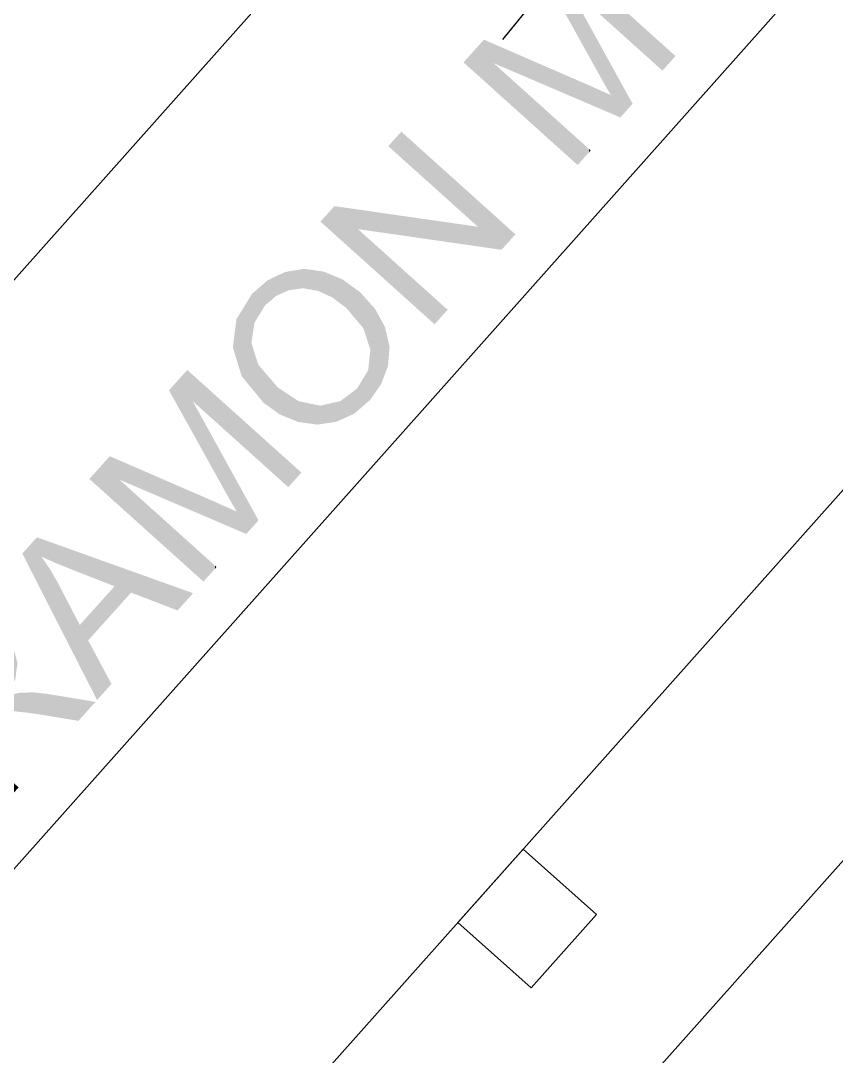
# Model space of a CAD drawing. Header units: inches. Extents: x 0.0008 to 0.0144, y 0.0003 to 0.0113.
# Drawn here: x 0.0100598 to 0.0103213, y 0.0005401 to 0.000872 of the extents above; entities that cross this region are included whole.
import ezdxf

# ---------------------------------------------------------------- set-up
doc = ezdxf.new("R2010")
doc.units = ezdxf.units.IN
doc.header["$MEASUREMENT"] = 0
doc.linetypes.add('STRICHPUNKT', pattern=[25.4, 12.7, -6.35, 0, -6.35])
doc.layers.add('Standard', color=7, linetype='Continuous')

# ---------------------------------------------------------------- blocks, each defined once
blk = doc.blocks.new('*U460')
at = {"color": 7, "linetype": 'ByBlock'}
for points in [[(0.2550268, 0.017021), (0.2549818, 0.0171666), (0.2550268, 0.0171976)], [(0.25503, 0.0170238), (0.2550268, 0.0171976), (0.25503, 0.0171986)], [(0.2550884, 0.0170461), (0.25503, 0.0171986), (0.2550884, 0.0172172)], [(0.2551134, 0.0170556), (0.2550884, 0.0172172), (0.2551134, 0.0172251)], [(0.2551169, 0.0170569), (0.2551169, 0.0172249), (0.2551975, 0.0170497)], [(0.2551975, 0.0170497), (0.2551975, 0.0172221), (0.2552078, 0.0170436)], [(0.2552078, 0.0170436), (0.2552078, 0.0172217), (0.2552167, 0.0170383)], [(0.2552167, 0.0170383), (0.2552167, 0.0172187), (0.2552196, 0.0170366)], [(0.2552196, 0.0170366), (0.2552196, 0.0172178), (0.2552544, 0.017016)], [(0.2552544, 0.017016), (0.2552544, 0.0172063), (0.2552686, 0.0170076)], [(0.2552686, 0.0170076), (0.2552686, 0.0172016), (0.2552824, 0.0169911)], [(0.2549358, 0.0169409), (0.2548314, 0.0170314), (0.2549358, 0.0171348)], [(0.2549388, 0.0169442), (0.2549358, 0.0171348), (0.2549388, 0.0171368)], [(0.2549818, 0.0169818), (0.2549388, 0.0171368), (0.2549818, 0.0171666)], [(0.2552824, 0.0169911), (0.2552824, 0.0171971), (0.2552826, 0.0169908)], [(0.2552826, 0.0169908), (0.2552826, 0.017197), (0.2553005, 0.0169692)], [(0.2553005, 0.0169692), (0.2553005, 0.0171911), (0.255306, 0.0169626)], [(0.255306, 0.0169626), (0.255306, 0.0171873), (0.2553178, 0.0169355)], [(0.2553178, 0.0169355), (0.2553178, 0.0171791), (0.2553211, 0.0169281)], [(0.2553211, 0.0169281), (0.2553211, 0.0171769), (0.25533, 0.0169076)], [(0.25533, 0.0169076), (0.25533, 0.0171707), (0.2553357, 0.0168476)], [(0.2548314, 0.0168248), (0.2546743, 0.0168566), (0.2548314, 0.0170314)], [(0.2546743, 0.0164275), (0.254461, 0.0166193), (0.2546743, 0.0168566)], [(0.2553178, 0.0165048), (0.255306, 0.0167586), (0.2553178, 0.0167795)], [(0.2553211, 0.0165059), (0.2553178, 0.0167795), (0.2553211, 0.0167851)], [(0.25533, 0.016509), (0.2553211, 0.0167851), (0.25533, 0.0168233)], [(0.2553357, 0.016511), (0.25533, 0.0168233), (0.2553357, 0.0168476)], [(0.2552686, 0.0164725), (0.2552544, 0.0166818), (0.2552686, 0.0166996)], [(0.2552824, 0.0164847), (0.2552686, 0.0166996), (0.2552824, 0.0167168)], [(0.2552826, 0.016485), (0.2552824, 0.0167168), (0.2552826, 0.0167173)], [(0.2553005, 0.016495), (0.2552826, 0.0167173), (0.2553005, 0.0167488)], [(0.255306, 0.0164982), (0.2553005, 0.0167488), (0.255306, 0.0167586)], [(0.2546743, 0.0164275), (0.2546743, 0.0166499), (0.2548314, 0.0162863)], [(0.2551975, 0.016399), (0.2551169, 0.0165237), (0.2551975, 0.0166134)], [(0.2552078, 0.0164105), (0.2551975, 0.0166134), (0.2552078, 0.0166249)], [(0.2552167, 0.0164204), (0.2552078, 0.0166249), (0.2552167, 0.0166348)], [(0.2552196, 0.0164234), (0.2552167, 0.0166348), (0.2552196, 0.016638)], [(0.2552544, 0.0164599), (0.2552196, 0.016638), (0.2552544, 0.0166818)], [(0.2554089, 0.0165261), (0.2554002, 0.0166451), (0.2554089, 0.0166482)], [(0.2554596, 0.0165255), (0.2554089, 0.0166482), (0.2554596, 0.0166661)], [(0.2554089, 0.0165261), (0.2554089, 0.0166482), (0.2554596, 0.0165255)], [(0.2554626, 0.0165255), (0.2554596, 0.0166661), (0.2554626, 0.0166671)], [(0.2554596, 0.0165255), (0.2554596, 0.0166661), (0.2554626, 0.0165255)], [(0.2554742, 0.0165254), (0.2554626, 0.0166671), (0.2554742, 0.0166695)], [(0.2554626, 0.0165255), (0.2554626, 0.0166671), (0.2554742, 0.0165254)], [(0.2554761, 0.0165254), (0.2554742, 0.0166695), (0.2554761, 0.0166699)], [(0.2554742, 0.0165254), (0.2554742, 0.0166695), (0.2554761, 0.0165254)], [(0.2554919, 0.0165237), (0.2554761, 0.0166699), (0.2554919, 0.0166732)], [(0.2554761, 0.0165254), (0.2554761, 0.0166699), (0.2554919, 0.0165237)], [(0.2555012, 0.0165227), (0.2554919, 0.0166732), (0.2555012, 0.0166752)], [(0.2554919, 0.0165237), (0.2554919, 0.0166732), (0.2555012, 0.0165227)], [(0.2555132, 0.0165214), (0.2555012, 0.0166752), (0.2555132, 0.0166777)], [(0.2555012, 0.0165227), (0.2555012, 0.0166752), (0.2555132, 0.0165214)], [(0.255566, 0.0165157), (0.2555132, 0.0166777), (0.255566, 0.016679)], [(0.2555132, 0.0165214), (0.2555132, 0.0166777), (0.255566, 0.0165157)], [(0.2556164, 0.0165085), (0.255566, 0.016679), (0.2556164, 0.0166802)], [(0.255566, 0.0165157), (0.255566, 0.016679), (0.2556164, 0.0165085)], [(0.2556164, 0.0165085), (0.2556164, 0.0166802), (0.255684, 0.016499)], [(0.255684, 0.016499), (0.255684, 0.0166732), (0.2557287, 0.0164915)], [(0.2557287, 0.0164915), (0.2557287, 0.0166686), (0.255988, 0.0164482)], [(0.255988, 0.0164482), (0.2557287, 0.0166686), (0.255988, 0.0166259)], [(0.2551169, 0.0163093), (0.2551134, 0.0165198), (0.2551169, 0.0165237)], [(0.2548314, 0.0162863), (0.2548314, 0.0165087), (0.2549358, 0.0161924)], [(0.2550884, 0.0160553), (0.25503, 0.016427), (0.2550884, 0.0164921)], [(0.2551134, 0.0163054), (0.2550884, 0.0164921), (0.2551134, 0.0165198)], [(0.2549358, 0.0161924), (0.2549358, 0.0164148), (0.2549388, 0.0161898)], [(0.2549388, 0.0161898), (0.2549388, 0.0164122), (0.2549818, 0.0161511)], [(0.2550268, 0.0161107), (0.2549818, 0.0163735), (0.2550268, 0.0164235)], [(0.2549818, 0.0161511), (0.2549818, 0.0163735), (0.2550268, 0.0161107)], [(0.25503, 0.0161078), (0.2550268, 0.0164235), (0.25503, 0.016427)], [(0.2550268, 0.0161107), (0.2550268, 0.0164235), (0.25503, 0.0161078)], [(0.25503, 0.0161078), (0.25503, 0.016427), (0.2550884, 0.0160553)], [(0.2550884, 0.0160553), (0.2550884, 0.0162777), (0.2551134, 0.0160328)], [(0.2551134, 0.0160328), (0.2551134, 0.0162553), (0.2551169, 0.0160297)], [(0.2551169, 0.0160297), (0.2551169, 0.0162521), (0.2551975, 0.0159572)], [(0.2551975, 0.0159572), (0.2551975, 0.0161796), (0.2552078, 0.015948)], [(0.2552078, 0.015948), (0.2552078, 0.0161704), (0.2552167, 0.01594)], [(0.2552167, 0.01594), (0.2552167, 0.0161624), (0.2552196, 0.0159374)], [(0.2552196, 0.0159374), (0.2552196, 0.0161598), (0.2552544, 0.015906)], [(0.2552544, 0.015906), (0.2552544, 0.0161285), (0.2552686, 0.0158933)], [(0.2552686, 0.0158933), (0.2552686, 0.0161157), (0.2552824, 0.015881)], [(0.2552824, 0.015881), (0.2552824, 0.0161034), (0.2552826, 0.0158807)], [(0.2552826, 0.0158807), (0.2552826, 0.0161031), (0.2553005, 0.0158647)], [(0.2553005, 0.0158647), (0.2553005, 0.0160871), (0.255306, 0.0158597)], [(0.255306, 0.0158597), (0.255306, 0.0160821), (0.2553178, 0.0158491)], [(0.2553178, 0.0158491), (0.2553178, 0.0160715), (0.2553211, 0.0158462)], [(0.2553211, 0.0158462), (0.2553211, 0.0160686), (0.25533, 0.0158381)], [(0.25533, 0.0158381), (0.25533, 0.0160605), (0.2553357, 0.015833)], [(0.2553357, 0.015833), (0.2553357, 0.0160554), (0.2553575, 0.0158134)], [(0.2553575, 0.0158134), (0.2553575, 0.0160358), (0.2553827, 0.0157908)], [(0.2553827, 0.0157908), (0.2553827, 0.0160132), (0.2553906, 0.0157836)]]:
    blk.add_solid(points, dxfattribs=at)
at = {"color": 7, "linetype": 'ByBlock', "extrusion": (0, 0, -1)}
for points in [[(-0.2550268, 0.017021), (-0.2550268, 0.0171976), (-0.25503, 0.0170238)], [(-0.25503, 0.0170238), (-0.25503, 0.0171986), (-0.2550884, 0.0170461)], [(-0.2550884, 0.0170461), (-0.2550884, 0.0172172), (-0.2551134, 0.0170556)], [(-0.2551134, 0.0170556), (-0.2551134, 0.0172251), (-0.2551169, 0.0170569)], [(-0.2551169, 0.0170569), (-0.2551134, 0.0172251), (-0.2551169, 0.0172249)], [(-0.2551975, 0.0170497), (-0.2551169, 0.0172249), (-0.2551975, 0.0172221)], [(-0.2552078, 0.0170436), (-0.2551975, 0.0172221), (-0.2552078, 0.0172217)], [(-0.2552167, 0.0170383), (-0.2552078, 0.0172217), (-0.2552167, 0.0172187)], [(-0.2552196, 0.0170366), (-0.2552167, 0.0172187), (-0.2552196, 0.0172178)], [(-0.2552544, 0.017016), (-0.2552196, 0.0172178), (-0.2552544, 0.0172063)], [(-0.2552686, 0.0170076), (-0.2552544, 0.0172063), (-0.2552686, 0.0172016)], [(-0.2552824, 0.0169911), (-0.2552686, 0.0172016), (-0.2552824, 0.0171971)], [(-0.2549358, 0.0169409), (-0.2549358, 0.0171348), (-0.2549388, 0.0169442)], [(-0.2549388, 0.0169442), (-0.2549388, 0.0171368), (-0.2549818, 0.0169818)], [(-0.2549818, 0.0169818), (-0.2549818, 0.0171666), (-0.2550268, 0.017021)], [(-0.2552826, 0.0169908), (-0.2552824, 0.0171971), (-0.2552826, 0.017197)], [(-0.2553005, 0.0169692), (-0.2552826, 0.017197), (-0.2553005, 0.0171911)], [(-0.255306, 0.0169626), (-0.2553005, 0.0171911), (-0.255306, 0.0171873)], [(-0.2553178, 0.0169355), (-0.255306, 0.0171873), (-0.2553178, 0.0171791)], [(-0.2553211, 0.0169281), (-0.2553178, 0.0171791), (-0.2553211, 0.0171769)], [(-0.25533, 0.0169076), (-0.2553211, 0.0171769), (-0.25533, 0.0171707)], [(-0.2553357, 0.0168476), (-0.25533, 0.0171707), (-0.2553357, 0.0171668)], [(-0.2553357, 0.016511), (-0.2553357, 0.0171668), (-0.2553575, 0.0165185)], [(-0.2553575, 0.0165185), (-0.2553357, 0.0171668), (-0.2553575, 0.0171518)], [(-0.2553575, 0.0165185), (-0.2553575, 0.0171518), (-0.2553827, 0.0165222)], [(-0.2553827, 0.0165222), (-0.2553575, 0.0171518), (-0.2553827, 0.0171345)], [(-0.2553827, 0.0165222), (-0.2553827, 0.0171345), (-0.2553906, 0.0165233)], [(-0.2553906, 0.0165233), (-0.2553827, 0.0171345), (-0.2553906, 0.0171244)], [(-0.2553906, 0.0165233), (-0.2553906, 0.0171244), (-0.2554002, 0.0165248)], [(-0.2554002, 0.0165248), (-0.2553906, 0.0171244), (-0.2554002, 0.0171122)], [(-0.2548314, 0.0168248), (-0.2548314, 0.0170314), (-0.2549358, 0.0169409)], [(-0.2554002, 0.0166451), (-0.2554002, 0.0171122), (-0.2554089, 0.016662)], [(-0.2554089, 0.016662), (-0.2554002, 0.0171122), (-0.2554089, 0.0171011)], [(-0.2554089, 0.016662), (-0.2554089, 0.0171011), (-0.2554596, 0.0167602)], [(-0.2554596, 0.0167602), (-0.2554089, 0.0171011), (-0.2554596, 0.0170365)], [(-0.2554596, 0.0167602), (-0.2554596, 0.0170365), (-0.2554626, 0.0167661)], [(-0.2554626, 0.0167661), (-0.2554596, 0.0170365), (-0.2554626, 0.0170257)], [(-0.2554626, 0.0167661), (-0.2554626, 0.0170257), (-0.2554742, 0.0167884)], [(-0.2554742, 0.0167884), (-0.2554626, 0.0170257), (-0.2554742, 0.0169842)], [(-0.2554742, 0.0167884), (-0.2554742, 0.0169842), (-0.2554761, 0.0168027)], [(-0.2554761, 0.0168027), (-0.2554742, 0.0169842), (-0.2554761, 0.0169773)], [(-0.2554761, 0.0168027), (-0.2554761, 0.0169773), (-0.2554919, 0.0169204)], [(-0.2546743, 0.0166499), (-0.2546743, 0.0168566), (-0.2548314, 0.0168248)], [(-0.2553178, 0.0165048), (-0.2553178, 0.0167795), (-0.2553211, 0.0165059)], [(-0.2553211, 0.0165059), (-0.2553211, 0.0167851), (-0.25533, 0.016509)], [(-0.25533, 0.016509), (-0.25533, 0.0168233), (-0.2553357, 0.016511)], [(-0.2552686, 0.0164725), (-0.2552686, 0.0166996), (-0.2552824, 0.0164847)], [(-0.2552824, 0.0164847), (-0.2552824, 0.0167168), (-0.2552826, 0.016485)], [(-0.2552826, 0.016485), (-0.2552826, 0.0167173), (-0.2553005, 0.016495)], [(-0.2553005, 0.016495), (-0.2553005, 0.0167488), (-0.255306, 0.0164982)], [(-0.255306, 0.0164982), (-0.255306, 0.0167586), (-0.2553178, 0.0165048)], [(-0.2548314, 0.0162863), (-0.2546743, 0.0166499), (-0.2548314, 0.0165087)], [(-0.2551975, 0.016399), (-0.2551975, 0.0166134), (-0.2552078, 0.0164105)], [(-0.2552078, 0.0164105), (-0.2552078, 0.0166249), (-0.2552167, 0.0164204)], [(-0.2552167, 0.0164204), (-0.2552167, 0.0166348), (-0.2552196, 0.0164234)], [(-0.2552196, 0.0164234), (-0.2552196, 0.016638), (-0.2552544, 0.0164599)], [(-0.2552544, 0.0164599), (-0.2552544, 0.0166818), (-0.2552686, 0.0164725)], [(-0.2554002, 0.0165248), (-0.2554002, 0.0166451), (-0.2554089, 0.0165261)], [(-0.255684, 0.016499), (-0.2556164, 0.0166802), (-0.255684, 0.0166732)], [(-0.2557287, 0.0164915), (-0.255684, 0.0166732), (-0.2557287, 0.0166686)], [(-0.255988, 0.0164482), (-0.255988, 0.0166259), (-0.2561271, 0.016603)], [(-0.2551169, 0.0163093), (-0.2551169, 0.0165237), (-0.2551975, 0.016399)], [(-0.2549358, 0.0161924), (-0.2548314, 0.0165087), (-0.2549358, 0.0164148)], [(-0.2550884, 0.0162777), (-0.2550884, 0.0164921), (-0.2551134, 0.0163054)], [(-0.2551134, 0.0163054), (-0.2551134, 0.0165198), (-0.2551169, 0.0163093)], [(-0.2549388, 0.0161898), (-0.2549358, 0.0164148), (-0.2549388, 0.0164122)], [(-0.2549818, 0.0161511), (-0.2549388, 0.0164122), (-0.2549818, 0.0163735)], [(-0.2551134, 0.0160328), (-0.2550884, 0.0162777), (-0.2551134, 0.0162553)], [(-0.2551169, 0.0160297), (-0.2551134, 0.0162553), (-0.2551169, 0.0162521)], [(-0.2551975, 0.0159572), (-0.2551169, 0.0162521), (-0.2551975, 0.0161796)], [(-0.2552078, 0.015948), (-0.2551975, 0.0161796), (-0.2552078, 0.0161704)], [(-0.2552167, 0.01594), (-0.2552078, 0.0161704), (-0.2552167, 0.0161624)], [(-0.2552196, 0.0159374), (-0.2552167, 0.0161624), (-0.2552196, 0.0161598)], [(-0.2552544, 0.015906), (-0.2552196, 0.0161598), (-0.2552544, 0.0161285)], [(-0.2552686, 0.0158933), (-0.2552544, 0.0161285), (-0.2552686, 0.0161157)], [(-0.2552824, 0.015881), (-0.2552686, 0.0161157), (-0.2552824, 0.0161034)], [(-0.2552826, 0.0158807), (-0.2552824, 0.0161034), (-0.2552826, 0.0161031)], [(-0.2553005, 0.0158647), (-0.2552826, 0.0161031), (-0.2553005, 0.0160871)], [(-0.255306, 0.0158597), (-0.2553005, 0.0160871), (-0.255306, 0.0160821)], [(-0.2553178, 0.0158491), (-0.255306, 0.0160821), (-0.2553178, 0.0160715)], [(-0.2553211, 0.0158462), (-0.2553178, 0.0160715), (-0.2553211, 0.0160686)], [(-0.25533, 0.0158381), (-0.2553211, 0.0160686), (-0.25533, 0.0160605)], [(-0.2553357, 0.015833), (-0.25533, 0.0160605), (-0.2553357, 0.0160554)], [(-0.2553575, 0.0158134), (-0.2553357, 0.0160554), (-0.2553575, 0.0160358)], [(-0.2553827, 0.0157908), (-0.2553575, 0.0160358), (-0.2553827, 0.0160132)], [(-0.2553906, 0.0157836), (-0.2553827, 0.0160132), (-0.2553906, 0.0160061)], [(-0.2553906, 0.0157836), (-0.2553906, 0.0160061), (-0.2554002, 0.0157943)], [(-0.2554002, 0.0157943), (-0.2553906, 0.0160061), (-0.2554002, 0.0159974)], [(-0.2554002, 0.0157943), (-0.2554002, 0.0159974), (-0.2554089, 0.015804)], [(-0.2554089, 0.015804), (-0.2554002, 0.0159974), (-0.2554089, 0.0159896)], [(-0.2554089, 0.015804), (-0.2554089, 0.0159896), (-0.2554596, 0.0158604)], [(-0.2554596, 0.0158604), (-0.2554089, 0.0159896), (-0.2554596, 0.015944)], [(-0.2554596, 0.0158604), (-0.2554596, 0.015944), (-0.2554626, 0.0158637)], [(-0.2554626, 0.0158637), (-0.2554596, 0.015944), (-0.2554626, 0.0159413)], [(-0.2554626, 0.0158637), (-0.2554626, 0.0159413), (-0.2554742, 0.0158766)], [(-0.2554742, 0.0158766), (-0.2554626, 0.0159413), (-0.2554742, 0.015931)], [(-0.2554742, 0.0158766), (-0.2554742, 0.015931), (-0.2554761, 0.0158787)], [(-0.2554761, 0.0158787), (-0.2554742, 0.015931), (-0.2554761, 0.0159292)], [(-0.2554761, 0.0158787), (-0.2554761, 0.0159292), (-0.2554919, 0.0158963)], [(-0.2554919, 0.0158963), (-0.2554761, 0.0159292), (-0.2554919, 0.015915)], [(-0.2554919, 0.0158963), (-0.2554919, 0.015915), (-0.2555012, 0.0159067)]]:
    blk.add_solid(points, dxfattribs=at)
blk = doc.blocks.new('*U461')
at = {"color": 7, "linetype": 'ByBlock'}
for points in [[(0.2556505, 0.0175769), (0.2555314, 0.0178102), (0.2556505, 0.0179426)], [(0.2556505, 0.0175769), (0.2556505, 0.0179426), (0.255686, 0.0175073)], [(0.255686, 0.0177858), (0.255686, 0.0179299), (0.2557561, 0.017754)], [(0.2557561, 0.017754), (0.2557561, 0.0179049), (0.2557968, 0.0177355)], [(0.2557968, 0.0177355), (0.2557968, 0.0178903), (0.2558186, 0.0177267)], [(0.2558186, 0.0177267), (0.2558186, 0.0178825), (0.2559381, 0.0176785)], [(0.2559381, 0.0176785), (0.2559381, 0.0178397), (0.2559995, 0.0176546)], [(0.2559995, 0.0176546), (0.2559995, 0.0178177), (0.2560679, 0.0176279)], [(0.2560679, 0.0176279), (0.2560679, 0.0177933), (0.2561402, 0.0175997)], [(0.255686, 0.0175073), (0.255686, 0.0177858), (0.2557561, 0.0173701)], [(0.2561402, 0.0175997), (0.2561402, 0.0177674), (0.2562576, 0.0175539)], [(0.2562576, 0.0175539), (0.2562576, 0.0177254), (0.2562828, 0.0175441)], [(0.2557561, 0.0173701), (0.2557561, 0.0176839), (0.2557968, 0.0172903)], [(0.2564173, 0.0174921), (0.2564173, 0.0176682), (0.2567962, 0.0173473)], [(0.2567962, 0.0173473), (0.2564173, 0.0176682), (0.2567962, 0.0175327)], [(0.2557968, 0.0172903), (0.2557968, 0.0176136), (0.2558186, 0.0172476)], [(0.2558186, 0.0172476), (0.2558186, 0.0175761), (0.2559381, 0.0170135)], [(0.2562828, 0.0173424), (0.2562576, 0.0175161), (0.2562828, 0.0175441)], [(0.2562576, 0.0173144), (0.2561402, 0.0173854), (0.2562576, 0.0175161)], [(0.2561402, 0.0171838), (0.2560679, 0.017305), (0.2561402, 0.0173854)], [(0.2559381, 0.0170135), (0.2559381, 0.0173468), (0.2559995, 0.0168932)], [(0.2560679, 0.0167593), (0.2559995, 0.0172289), (0.2560679, 0.017305)], [(0.2559995, 0.0168932), (0.2559995, 0.0172289), (0.2560679, 0.0167593)], [(0.2560679, 0.0167593), (0.2560679, 0.0171033), (0.2561402, 0.0166176)]]:
    blk.add_solid(points, dxfattribs=at)
at = {"color": 7, "linetype": 'ByBlock', "extrusion": (0, 0, -1)}
for points in [[(-0.255686, 0.0175073), (-0.2556505, 0.0179426), (-0.255686, 0.0179299)], [(-0.2557561, 0.017754), (-0.255686, 0.0179299), (-0.2557561, 0.0179049)], [(-0.2557968, 0.0177355), (-0.2557561, 0.0179049), (-0.2557968, 0.0178903)], [(-0.2558186, 0.0177267), (-0.2557968, 0.0178903), (-0.2558186, 0.0178825)], [(-0.2559381, 0.0176785), (-0.2558186, 0.0178825), (-0.2559381, 0.0178397)], [(-0.2559995, 0.0176546), (-0.2559381, 0.0178397), (-0.2559995, 0.0178177)], [(-0.2560679, 0.0176279), (-0.2559995, 0.0178177), (-0.2560679, 0.0177933)], [(-0.2561402, 0.0175997), (-0.2560679, 0.0177933), (-0.2561402, 0.0177674)], [(-0.2557561, 0.0173701), (-0.255686, 0.0177858), (-0.2557561, 0.0176839)], [(-0.2562576, 0.0175539), (-0.2561402, 0.0177674), (-0.2562576, 0.0177254)], [(-0.2562828, 0.0175441), (-0.2562576, 0.0177254), (-0.2562828, 0.0177164)], [(-0.2562828, 0.0173424), (-0.2562828, 0.0177164), (-0.2564173, 0.0174921)], [(-0.2564173, 0.0174921), (-0.2562828, 0.0177164), (-0.2564173, 0.0176682)], [(-0.2557968, 0.0172903), (-0.2557561, 0.0176839), (-0.2557968, 0.0176136)], [(-0.2558186, 0.0172476), (-0.2557968, 0.0176136), (-0.2558186, 0.0175761)], [(-0.2559381, 0.0170135), (-0.2558186, 0.0175761), (-0.2559381, 0.0173468)], [(-0.2562576, 0.0173144), (-0.2562576, 0.0175161), (-0.2562828, 0.0173424)], [(-0.2567962, 0.0173473), (-0.2567962, 0.0175327), (-0.2569222, 0.0174875)], [(-0.2561402, 0.0171838), (-0.2561402, 0.0173854), (-0.2562576, 0.0173144)], [(-0.2559995, 0.0168932), (-0.2559381, 0.0173468), (-0.2559995, 0.0172289)], [(-0.2560679, 0.0171033), (-0.2560679, 0.017305), (-0.2561402, 0.0171838)], [(-0.2561402, 0.0166176), (-0.2560679, 0.0171033), (-0.2561402, 0.0169679)], [(-0.2561402, 0.0166176), (-0.2561402, 0.0169679), (-0.2562576, 0.0167482)]]:
    blk.add_solid(points, dxfattribs=at)
blk = doc.blocks.new('*U462')
at = {"color": 7, "linetype": 'ByBlock'}
for points in [[(0.2568749, 0.0188716), (0.2567262, 0.0191394), (0.2568749, 0.0193048)], [(0.2568749, 0.0188716), (0.2568749, 0.0193048), (0.2569199, 0.0187907)], [(0.2569199, 0.0190501), (0.2569199, 0.0192644), (0.2570071, 0.0189717)], [(0.2570071, 0.0189717), (0.2570071, 0.019186), (0.2570999, 0.0188884)], [(0.2570999, 0.0188884), (0.2570999, 0.0191027), (0.2571137, 0.018876)], [(0.2571137, 0.018876), (0.2571137, 0.0190902), (0.2571729, 0.0188227)], [(0.2569199, 0.0187907), (0.2569199, 0.0190501), (0.2570071, 0.0186337)], [(0.2571729, 0.0188227), (0.2571729, 0.019037), (0.2572038, 0.0187949)], [(0.2572038, 0.0187949), (0.2572038, 0.0190092), (0.2572329, 0.0187688)], [(0.2572329, 0.0187688), (0.2572329, 0.0189831), (0.2572774, 0.0187288)], [(0.2570071, 0.0186337), (0.2570071, 0.0188921), (0.2570999, 0.0184668)], [(0.2572774, 0.0187288), (0.2572774, 0.0189431), (0.2573554, 0.0186586)], [(0.2573554, 0.0186586), (0.2573554, 0.0188729), (0.2574552, 0.018569)], [(0.2570999, 0.0184668), (0.2570999, 0.0187241), (0.2571137, 0.018442)], [(0.2574552, 0.018569), (0.2574552, 0.0187833), (0.257698, 0.0183507)], [(0.2571137, 0.018442), (0.2571137, 0.0186991), (0.2571729, 0.0183353)], [(0.2562439, 0.018268), (0.2560775, 0.0184176), (0.2562439, 0.0186028)], [(0.2562439, 0.018268), (0.2562439, 0.0186028), (0.2563222, 0.0181976)], [(0.2563222, 0.0184119), (0.2563222, 0.0185688), (0.2567262, 0.018239)], [(0.2567262, 0.018239), (0.2563222, 0.0185688), (0.2567262, 0.0183934)], [(0.2571729, 0.0183353), (0.2571729, 0.0185917), (0.2572038, 0.0182804)], [(0.2572038, 0.0182804), (0.2572038, 0.0185358), (0.2572329, 0.0182287)], [(0.2572329, 0.0182287), (0.2572329, 0.0184831), (0.2572774, 0.018152)], [(0.2563222, 0.0181976), (0.2563222, 0.0184119), (0.2567262, 0.0178345)], [(0.2567262, 0.018239), (0.2567262, 0.0183934), (0.2568749, 0.0181753)], [(0.2572774, 0.0180029), (0.2572774, 0.0184025), (0.2573554, 0.0179695)], [(0.2568749, 0.0181753), (0.2568749, 0.0183288), (0.2569199, 0.018156)], [(0.2569199, 0.018156), (0.2569199, 0.0183093), (0.2570071, 0.0181187)], [(0.2570071, 0.0181187), (0.2570071, 0.0182715), (0.2570999, 0.018079)], [(0.2570999, 0.018079), (0.2570999, 0.0182312), (0.2571137, 0.0180731)], [(0.2571137, 0.0180731), (0.2571137, 0.018225), (0.2571729, 0.0180477)], [(0.2571729, 0.0180477), (0.2571729, 0.0181986), (0.2572038, 0.0180344)], [(0.2572038, 0.0180344), (0.2572038, 0.0181848), (0.2572329, 0.018022)], [(0.2572329, 0.018022), (0.2572329, 0.0181718), (0.2572774, 0.0180029)], [(0.2567262, 0.0178345), (0.2567262, 0.0180488), (0.2568749, 0.0177008)], [(0.2568749, 0.0177008), (0.2568749, 0.0179151), (0.2569199, 0.0176604)], [(0.2569199, 0.0176604), (0.2569199, 0.0178747), (0.2570071, 0.017582)]]:
    blk.add_solid(points, dxfattribs=at)
at = {"color": 7, "linetype": 'ByBlock', "extrusion": (0, 0, -1)}
for points in [[(-0.2569199, 0.0187907), (-0.2568749, 0.0193048), (-0.2569199, 0.0192644)], [(-0.2570071, 0.0189717), (-0.2569199, 0.0192644), (-0.2570071, 0.019186)], [(-0.2570999, 0.0188884), (-0.2570071, 0.019186), (-0.2570999, 0.0191027)], [(-0.2571137, 0.018876), (-0.2570999, 0.0191027), (-0.2571137, 0.0190902)], [(-0.2571729, 0.0188227), (-0.2571137, 0.0190902), (-0.2571729, 0.019037)], [(-0.2570071, 0.0186337), (-0.2569199, 0.0190501), (-0.2570071, 0.0188921)], [(-0.2572038, 0.0187949), (-0.2571729, 0.019037), (-0.2572038, 0.0190092)], [(-0.2572329, 0.0187688), (-0.2572038, 0.0190092), (-0.2572329, 0.0189831)], [(-0.2572774, 0.0187288), (-0.2572329, 0.0189831), (-0.2572774, 0.0189431)], [(-0.2570999, 0.0184668), (-0.2570071, 0.0188921), (-0.2570999, 0.0187241)], [(-0.2573554, 0.0186586), (-0.2572774, 0.0189431), (-0.2573554, 0.0188729)], [(-0.2574552, 0.018569), (-0.2573554, 0.0188729), (-0.2574552, 0.0187833)], [(-0.2571137, 0.018442), (-0.2570999, 0.0187241), (-0.2571137, 0.0186991)], [(-0.257698, 0.0183507), (-0.2574552, 0.0187833), (-0.257698, 0.018565)], [(-0.2571729, 0.0183353), (-0.2571137, 0.0186991), (-0.2571729, 0.0185917)], [(-0.2563222, 0.0181976), (-0.2562439, 0.0186028), (-0.2563222, 0.0185688)], [(-0.2572038, 0.0182804), (-0.2571729, 0.0185917), (-0.2572038, 0.0185358)], [(-0.257698, 0.0183507), (-0.257698, 0.018565), (-0.2578046, 0.0184692)], [(-0.2572329, 0.0182287), (-0.2572038, 0.0185358), (-0.2572329, 0.0184831)], [(-0.2572774, 0.018152), (-0.2572329, 0.0184831), (-0.2572774, 0.0184025)], [(-0.2567262, 0.0178345), (-0.2563222, 0.0184119), (-0.2567262, 0.0180488)], [(-0.2568749, 0.0181753), (-0.2567262, 0.0183934), (-0.2568749, 0.0183288)], [(-0.2573554, 0.0179695), (-0.2572774, 0.0184025), (-0.2573554, 0.0182611)], [(-0.2569199, 0.018156), (-0.2568749, 0.0183288), (-0.2569199, 0.0183093)], [(-0.2570071, 0.0181187), (-0.2569199, 0.0183093), (-0.2570071, 0.0182715)], [(-0.2570999, 0.018079), (-0.2570071, 0.0182715), (-0.2570999, 0.0182312)], [(-0.2571137, 0.0180731), (-0.2570999, 0.0182312), (-0.2571137, 0.018225)], [(-0.2571729, 0.0180477), (-0.2571137, 0.018225), (-0.2571729, 0.0181986)], [(-0.2573554, 0.0179695), (-0.2573554, 0.0182611), (-0.2574552, 0.0180805)], [(-0.2572038, 0.0180344), (-0.2571729, 0.0181986), (-0.2572038, 0.0181848)], [(-0.2572329, 0.018022), (-0.2572038, 0.0181848), (-0.2572329, 0.0181718)], [(-0.2572774, 0.0180029), (-0.2572329, 0.0181718), (-0.2572774, 0.018152)], [(-0.2568749, 0.0177008), (-0.2567262, 0.0180488), (-0.2568749, 0.0179151)], [(-0.2569199, 0.0176604), (-0.2568749, 0.0179151), (-0.2569199, 0.0178747)], [(-0.2570071, 0.017582), (-0.2569199, 0.0178747), (-0.2570071, 0.0177963)], [(-0.2570071, 0.017582), (-0.2570071, 0.0177963), (-0.2570999, 0.0176852)], [(-0.2570999, 0.0176852), (-0.2570071, 0.0177963), (-0.2570999, 0.017713)], [(-0.2570999, 0.0176852), (-0.2570999, 0.017713), (-0.2571137, 0.0177005)]]:
    blk.add_solid(points, dxfattribs=at)
blk = doc.blocks.new('*U463')
at = {"color": 7, "linetype": 'ByBlock'}
for points in [[(0.2575999, 0.0199085), (0.2575286, 0.0200345), (0.2575999, 0.020068)], [(0.2576125, 0.019914), (0.2575999, 0.020068), (0.2576125, 0.0200739)], [(0.2576277, 0.0199206), (0.2576125, 0.0200739), (0.2576277, 0.0200811)], [(0.2576735, 0.0199407), (0.2576277, 0.0200811), (0.2576735, 0.0201026)], [(0.2577056, 0.0199547), (0.2576735, 0.0201026), (0.2577056, 0.0201078)], [(0.2577766, 0.0199641), (0.2577056, 0.0201078), (0.2577766, 0.0201194)], [(0.2577833, 0.0199649), (0.2577766, 0.0201194), (0.2577833, 0.0201205)], [(0.25782, 0.0199698), (0.2577833, 0.0201205), (0.25782, 0.0201265)], [(0.2578291, 0.0199682), (0.25782, 0.0201265), (0.2578291, 0.020128)], [(0.25782, 0.0199698), (0.25782, 0.0201265), (0.2578291, 0.0199682)], [(0.2578291, 0.0199682), (0.2578291, 0.020128), (0.2579342, 0.0199495)], [(0.2579342, 0.0199495), (0.2579342, 0.0201129), (0.2579376, 0.0199489)], [(0.2579376, 0.0199489), (0.2579376, 0.0201124), (0.2579585, 0.0199395)], [(0.2579585, 0.0199395), (0.2579585, 0.0201094), (0.2579867, 0.0199268)], [(0.2579867, 0.0199268), (0.2579867, 0.0201054), (0.2580552, 0.0198959)], [(0.2580552, 0.0198959), (0.2580552, 0.0200769), (0.2580905, 0.0198695)], [(0.2574966, 0.0198099), (0.2574535, 0.0199693), (0.2574966, 0.0200067)], [(0.2575098, 0.0198313), (0.2574966, 0.0200067), (0.2575098, 0.0200182)], [(0.2575286, 0.0198474), (0.2575098, 0.0200182), (0.2575286, 0.0200345)], [(0.2580905, 0.0198695), (0.2580905, 0.0200622), (0.2581225, 0.0198456)], [(0.2581225, 0.0198456), (0.2581225, 0.0200489), (0.258141, 0.0198317)], [(0.258141, 0.0198317), (0.258141, 0.0200412), (0.2581703, 0.0198098)], [(0.2581703, 0.0198098), (0.2581703, 0.0200198), (0.2582372, 0.0197303)], [(0.2573974, 0.0191577), (0.2573185, 0.0197875), (0.2573974, 0.0199161)], [(0.2574034, 0.0195642), (0.2573974, 0.0199161), (0.2574034, 0.0199258)], [(0.2574226, 0.0196897), (0.2574034, 0.0199258), (0.2574226, 0.0199424)], [(0.2574535, 0.0197399), (0.2574226, 0.0199424), (0.2574535, 0.0199693)], [(0.2582372, 0.0197303), (0.2582372, 0.0199709), (0.2582589, 0.0197045)], [(0.2582589, 0.0197045), (0.2582589, 0.019955), (0.2582849, 0.0196736)], [(0.2582849, 0.0196736), (0.2582849, 0.019936), (0.2583094, 0.0196445)], [(0.2583094, 0.0196445), (0.2583094, 0.0199086), (0.2583488, 0.0195247)], [(0.2583488, 0.0195247), (0.2583488, 0.0198646), (0.2583647, 0.0194764)], [(0.2583647, 0.0194764), (0.2583647, 0.0198468), (0.2583666, 0.0194706)], [(0.2573185, 0.0192536), (0.2572755, 0.0197174), (0.2573185, 0.0197875)], [(0.2573185, 0.0192536), (0.2573185, 0.0197875), (0.2573974, 0.0191577)], [(0.2572755, 0.0193923), (0.2572462, 0.0194869), (0.2572755, 0.0197174)], [(0.2572755, 0.0193923), (0.2572755, 0.0197174), (0.2573185, 0.0192536)], [(0.2573974, 0.0191577), (0.2573974, 0.0195252), (0.2574034, 0.0191504)], [(0.2574034, 0.0191504), (0.2574034, 0.0195064), (0.2574226, 0.0191271)], [(0.2574226, 0.0191271), (0.2574226, 0.0194455), (0.2574535, 0.0190895)], [(0.2583647, 0.0190606), (0.2583488, 0.0193031), (0.2583647, 0.0194526)], [(0.2583666, 0.0190633), (0.2583647, 0.0194526), (0.2583666, 0.0194706)], [(0.2574535, 0.0190895), (0.2574535, 0.0193476), (0.2574966, 0.0190372)], [(0.2574966, 0.0190372), (0.2574966, 0.0192974), (0.2575098, 0.0190278)], [(0.2575098, 0.0190278), (0.2575098, 0.0192821), (0.2575286, 0.0190143)], [(0.2575286, 0.0190143), (0.2575286, 0.0192602), (0.2575999, 0.0189633)], [(0.2583094, 0.0190128), (0.2582849, 0.0191974), (0.2583094, 0.0192379)], [(0.2583488, 0.0190469), (0.2583094, 0.0192379), (0.2583488, 0.0193031)], [(0.2575999, 0.0189633), (0.2575999, 0.0191771), (0.2576125, 0.0189543)], [(0.2576125, 0.0189543), (0.2576125, 0.0191624), (0.2576277, 0.0189434)], [(0.2576277, 0.0189434), (0.2576277, 0.0191524), (0.2576735, 0.0189245)], [(0.2582372, 0.0189505), (0.2581703, 0.0190875), (0.2582372, 0.0191381)], [(0.2582589, 0.0189693), (0.2582372, 0.0191381), (0.2582589, 0.0191545)], [(0.2582849, 0.0189917), (0.2582589, 0.0191545), (0.2582849, 0.0191974)], [(0.2576735, 0.0189245), (0.2576735, 0.0191223), (0.2577056, 0.0189112)], [(0.2577056, 0.0189112), (0.2577056, 0.0191012), (0.2577766, 0.0188819)], [(0.2577766, 0.0188819), (0.2577766, 0.0190545), (0.2577833, 0.0188809)], [(0.258141, 0.0189062), (0.2581225, 0.0190513), (0.258141, 0.0190654)], [(0.2581703, 0.0189197), (0.258141, 0.0190654), (0.2581703, 0.0190875)], [(0.2577833, 0.0188809), (0.2577833, 0.0190501), (0.25782, 0.0188757)], [(0.25782, 0.0188757), (0.25782, 0.0190426), (0.2578291, 0.0188744)], [(0.2578291, 0.0188744), (0.2578291, 0.0190407), (0.2579342, 0.0188596)], [(0.2579867, 0.0188674), (0.2579585, 0.0190141), (0.2579867, 0.0190205)], [(0.2580552, 0.0188777), (0.2579867, 0.0190205), (0.2580552, 0.0190361)], [(0.2580905, 0.0188829), (0.2580552, 0.0190361), (0.2580905, 0.0190441)], [(0.2581225, 0.0188977), (0.2580905, 0.0190441), (0.2581225, 0.0190513)]]:
    blk.add_solid(points, dxfattribs=at)
at = {"color": 7, "linetype": 'ByBlock', "extrusion": (0, 0, -1)}
for points in [[(-0.2575999, 0.0199085), (-0.2575999, 0.020068), (-0.2576125, 0.019914)], [(-0.2576125, 0.019914), (-0.2576125, 0.0200739), (-0.2576277, 0.0199206)], [(-0.2576277, 0.0199206), (-0.2576277, 0.0200811), (-0.2576735, 0.0199407)], [(-0.2576735, 0.0199407), (-0.2576735, 0.0201026), (-0.2577056, 0.0199547)], [(-0.2577056, 0.0199547), (-0.2577056, 0.0201078), (-0.2577766, 0.0199641)], [(-0.2577766, 0.0199641), (-0.2577766, 0.0201194), (-0.2577833, 0.0199649)], [(-0.2577833, 0.0199649), (-0.2577833, 0.0201205), (-0.25782, 0.0199698)], [(-0.2579342, 0.0199495), (-0.2578291, 0.020128), (-0.2579342, 0.0201129)], [(-0.2579376, 0.0199489), (-0.2579342, 0.0201129), (-0.2579376, 0.0201124)], [(-0.2579585, 0.0199395), (-0.2579376, 0.0201124), (-0.2579585, 0.0201094)], [(-0.2579867, 0.0199268), (-0.2579585, 0.0201094), (-0.2579867, 0.0201054)], [(-0.2580552, 0.0198959), (-0.2579867, 0.0201054), (-0.2580552, 0.0200769)], [(-0.2580905, 0.0198695), (-0.2580552, 0.0200769), (-0.2580905, 0.0200622)], [(-0.2574966, 0.0198099), (-0.2574966, 0.0200067), (-0.2575098, 0.0198313)], [(-0.2575098, 0.0198313), (-0.2575098, 0.0200182), (-0.2575286, 0.0198474)], [(-0.2575286, 0.0198474), (-0.2575286, 0.0200345), (-0.2575999, 0.0199085)], [(-0.2581225, 0.0198456), (-0.2580905, 0.0200622), (-0.2581225, 0.0200489)], [(-0.258141, 0.0198317), (-0.2581225, 0.0200489), (-0.258141, 0.0200412)], [(-0.2581703, 0.0198098), (-0.258141, 0.0200412), (-0.2581703, 0.0200198)], [(-0.2582372, 0.0197303), (-0.2581703, 0.0200198), (-0.2582372, 0.0199709)], [(-0.2573974, 0.0195252), (-0.2573974, 0.0199161), (-0.2574034, 0.0195642)], [(-0.2574034, 0.0195642), (-0.2574034, 0.0199258), (-0.2574226, 0.0196897)], [(-0.2574226, 0.0196897), (-0.2574226, 0.0199424), (-0.2574535, 0.0197399)], [(-0.2574535, 0.0197399), (-0.2574535, 0.0199693), (-0.2574966, 0.0198099)], [(-0.2582589, 0.0197045), (-0.2582372, 0.0199709), (-0.2582589, 0.019955)], [(-0.2582849, 0.0196736), (-0.2582589, 0.019955), (-0.2582849, 0.019936)], [(-0.2583094, 0.0196445), (-0.2582849, 0.019936), (-0.2583094, 0.0199086)], [(-0.2583488, 0.0195247), (-0.2583094, 0.0199086), (-0.2583488, 0.0198646)], [(-0.2583647, 0.0194764), (-0.2583488, 0.0198646), (-0.2583647, 0.0198468)], [(-0.2583666, 0.0194706), (-0.2583647, 0.0198468), (-0.2583666, 0.0198447)], [(-0.2583666, 0.0190633), (-0.2583666, 0.0198447), (-0.2584056, 0.0191194)], [(-0.2584056, 0.0191194), (-0.2583666, 0.0198447), (-0.2584056, 0.0198011)], [(-0.2584056, 0.0191194), (-0.2584056, 0.0198011), (-0.258455, 0.0191903)], [(-0.258455, 0.0191903), (-0.2584056, 0.0198011), (-0.258455, 0.01971)], [(-0.258455, 0.0191903), (-0.258455, 0.01971), (-0.2584866, 0.0192741)], [(-0.2584866, 0.0192741), (-0.258455, 0.01971), (-0.2584866, 0.0196515)], [(-0.2584866, 0.0192741), (-0.2584866, 0.0196515), (-0.2585106, 0.0193376)], [(-0.2585106, 0.0193376), (-0.2584866, 0.0196515), (-0.2585106, 0.0195475)], [(-0.2574034, 0.0191504), (-0.2573974, 0.0195252), (-0.2574034, 0.0195064)], [(-0.2574226, 0.0191271), (-0.2574034, 0.0195064), (-0.2574226, 0.0194455)], [(-0.2585106, 0.0193376), (-0.2585106, 0.0195475), (-0.2585229, 0.019494)], [(-0.2574535, 0.0190895), (-0.2574226, 0.0194455), (-0.2574535, 0.0193476)], [(-0.2583647, 0.0190606), (-0.2583647, 0.0194526), (-0.2583666, 0.0190633)], [(-0.2574966, 0.0190372), (-0.2574535, 0.0193476), (-0.2574966, 0.0192974)], [(-0.2575098, 0.0190278), (-0.2574966, 0.0192974), (-0.2575098, 0.0192821)], [(-0.2575286, 0.0190143), (-0.2575098, 0.0192821), (-0.2575286, 0.0192602)], [(-0.2575999, 0.0189633), (-0.2575286, 0.0192602), (-0.2575999, 0.0191771)], [(-0.2583094, 0.0190128), (-0.2583094, 0.0192379), (-0.2583488, 0.0190469)], [(-0.2583488, 0.0190469), (-0.2583488, 0.0193031), (-0.2583647, 0.0190606)], [(-0.2576125, 0.0189543), (-0.2575999, 0.0191771), (-0.2576125, 0.0191624)], [(-0.2576277, 0.0189434), (-0.2576125, 0.0191624), (-0.2576277, 0.0191524)], [(-0.2576735, 0.0189245), (-0.2576277, 0.0191524), (-0.2576735, 0.0191223)], [(-0.2582372, 0.0189505), (-0.2582372, 0.0191381), (-0.2582589, 0.0189693)], [(-0.2582589, 0.0189693), (-0.2582589, 0.0191545), (-0.2582849, 0.0189917)], [(-0.2582849, 0.0189917), (-0.2582849, 0.0191974), (-0.2583094, 0.0190128)], [(-0.2577056, 0.0189112), (-0.2576735, 0.0191223), (-0.2577056, 0.0191012)], [(-0.2577766, 0.0188819), (-0.2577056, 0.0191012), (-0.2577766, 0.0190545)], [(-0.2577833, 0.0188809), (-0.2577766, 0.0190545), (-0.2577833, 0.0190501)], [(-0.258141, 0.0189062), (-0.258141, 0.0190654), (-0.2581703, 0.0189197)], [(-0.2581703, 0.0189197), (-0.2581703, 0.0190875), (-0.2582372, 0.0189505)], [(-0.25782, 0.0188757), (-0.2577833, 0.0190501), (-0.25782, 0.0190426)], [(-0.2578291, 0.0188744), (-0.25782, 0.0190426), (-0.2578291, 0.0190407)], [(-0.2579342, 0.0188596), (-0.2578291, 0.0190407), (-0.2579342, 0.0190191)], [(-0.2579342, 0.0188596), (-0.2579342, 0.0190191), (-0.2579376, 0.0188601)], [(-0.2579376, 0.0188601), (-0.2579342, 0.0190191), (-0.2579376, 0.0190184)], [(-0.2579376, 0.0188601), (-0.2579376, 0.0190184), (-0.2579585, 0.0188632)], [(-0.2579585, 0.0188632), (-0.2579376, 0.0190184), (-0.2579585, 0.0190141)], [(-0.2579585, 0.0188632), (-0.2579585, 0.0190141), (-0.2579867, 0.0188674)], [(-0.2579867, 0.0188674), (-0.2579867, 0.0190205), (-0.2580552, 0.0188777)], [(-0.2580552, 0.0188777), (-0.2580552, 0.0190361), (-0.2580905, 0.0188829)], [(-0.2580905, 0.0188829), (-0.2580905, 0.0190441), (-0.2581225, 0.0188977)], [(-0.2581225, 0.0188977), (-0.2581225, 0.0190513), (-0.258141, 0.0189062)]]:
    blk.add_solid(points, dxfattribs=at)
blk = doc.blocks.new('*U464')
at = {"color": 7, "linetype": 'ByBlock'}
for points in [[(0.2586186, 0.0210312), (0.2585125, 0.0211266), (0.2586186, 0.0212447)], [(0.2586186, 0.0210312), (0.2586186, 0.0212447), (0.2588898, 0.0207875)], [(0.2588898, 0.0207875), (0.2588898, 0.0210009), (0.2589959, 0.0206921)], [(0.2589959, 0.0206921), (0.2589959, 0.0209056), (0.2592424, 0.0204705)], [(0.2592424, 0.0203105), (0.2592424, 0.020684), (0.2594347, 0.0202828)], [(0.2580736, 0.0204101), (0.2579601, 0.0205121), (0.2580736, 0.0206384)], [(0.2580736, 0.0204101), (0.2580736, 0.0206384), (0.2582654, 0.0202378)], [(0.2582654, 0.0204512), (0.2582654, 0.0206109), (0.2585125, 0.0204156)], [(0.2585125, 0.0204156), (0.2582654, 0.0206109), (0.2585125, 0.0205754)], [(0.2585125, 0.0204156), (0.2585125, 0.0205754), (0.2586186, 0.0204004)], [(0.2586186, 0.0204004), (0.2586186, 0.0205601), (0.2588898, 0.0203613)], [(0.2588898, 0.0203613), (0.2586186, 0.0205601), (0.2588898, 0.0205212)], [(0.2588898, 0.0203613), (0.2588898, 0.0205212), (0.2589959, 0.020346)], [(0.2589959, 0.020346), (0.2589959, 0.0205059), (0.2592424, 0.0203105)], [(0.2592424, 0.0203105), (0.2589959, 0.0205059), (0.2592424, 0.0204705)], [(0.2582654, 0.0202378), (0.2582654, 0.0204512), (0.2585125, 0.0200157)], [(0.2585125, 0.0200157), (0.2585125, 0.0202291), (0.2586186, 0.0199203)], [(0.2586186, 0.0199203), (0.2586186, 0.0201337), (0.2588898, 0.0196765)]]:
    blk.add_solid(points, dxfattribs=at)
at = {"color": 7, "linetype": 'ByBlock', "extrusion": (0, 0, -1)}
for points in [[(-0.2588898, 0.0207875), (-0.2586186, 0.0212447), (-0.2588898, 0.0210009)], [(-0.2589959, 0.0206921), (-0.2588898, 0.0210009), (-0.2589959, 0.0209056)], [(-0.2592424, 0.0204705), (-0.2589959, 0.0209056), (-0.2592424, 0.020684)], [(-0.2594347, 0.0202828), (-0.2592424, 0.020684), (-0.2594347, 0.0205111)], [(-0.2582654, 0.0202378), (-0.2580736, 0.0206384), (-0.2582654, 0.0206109)], [(-0.2586186, 0.0204004), (-0.2585125, 0.0205754), (-0.2586186, 0.0205601)], [(-0.2589959, 0.020346), (-0.2588898, 0.0205212), (-0.2589959, 0.0205059)], [(-0.2594347, 0.0202828), (-0.2594347, 0.0205111), (-0.2595482, 0.0204091)], [(-0.2585125, 0.0200157), (-0.2582654, 0.0204512), (-0.2585125, 0.0202291)], [(-0.2586186, 0.0199203), (-0.2585125, 0.0202291), (-0.2586186, 0.0201337)], [(-0.2588898, 0.0196765), (-0.2586186, 0.0201337), (-0.2588898, 0.01989)], [(-0.2588898, 0.0196765), (-0.2588898, 0.01989), (-0.2589959, 0.0197946)]]:
    blk.add_solid(points, dxfattribs=at)
blk = doc.blocks.new('*U465')
at = {"color": 7, "linetype": 'ByBlock'}
for points in [[(0.2599227, 0.0222624), (0.259774, 0.0225301), (0.2599227, 0.0226956)], [(0.2599227, 0.0222624), (0.2599227, 0.0226956), (0.2599677, 0.0221814)], [(0.2599677, 0.0224408), (0.2599677, 0.0226551), (0.2600549, 0.0223624)], [(0.2600549, 0.0223624), (0.2600549, 0.0225767), (0.2601476, 0.0222791)], [(0.2599677, 0.0221814), (0.2599677, 0.0224408), (0.2600549, 0.0220244)], [(0.2601476, 0.0222791), (0.2601476, 0.0224934), (0.2601615, 0.0222667)], [(0.2601615, 0.0222667), (0.2601615, 0.022481), (0.2602207, 0.0222134)], [(0.2602207, 0.0222134), (0.2602207, 0.0224277), (0.2602516, 0.0221856)], [(0.2602516, 0.0221856), (0.2602516, 0.0223999), (0.2602807, 0.0221595)], [(0.2602807, 0.0221595), (0.2602807, 0.0223738), (0.2603252, 0.0221195)], [(0.2600549, 0.0220244), (0.2600549, 0.0222829), (0.2601476, 0.0218575)], [(0.2603252, 0.0221195), (0.2603252, 0.0223338), (0.2604032, 0.0220494)], [(0.2604032, 0.0220494), (0.2604032, 0.0222637), (0.2605029, 0.0219597)], [(0.2605029, 0.0219597), (0.2605029, 0.022174), (0.2607458, 0.0217414)], [(0.2601476, 0.0218575), (0.2601476, 0.0221149), (0.2601615, 0.0218327)], [(0.2601615, 0.0218327), (0.2601615, 0.0220898), (0.2602207, 0.021726)], [(0.2592917, 0.0216588), (0.2591253, 0.0218084), (0.2592917, 0.0219935)], [(0.2592917, 0.0216588), (0.2592917, 0.0219935), (0.25937, 0.0215884)], [(0.25937, 0.0218027), (0.25937, 0.0219595), (0.259774, 0.0216297)], [(0.259774, 0.0216297), (0.25937, 0.0219595), (0.259774, 0.0217841)], [(0.2602207, 0.021726), (0.2602207, 0.0219825), (0.2602516, 0.0216711)], [(0.2602516, 0.0216711), (0.2602516, 0.0219265), (0.2602807, 0.0216194)], [(0.2602807, 0.0216194), (0.2602807, 0.0218738), (0.2603252, 0.0215427)], [(0.25937, 0.0215884), (0.25937, 0.0218027), (0.259774, 0.0212253)], [(0.259774, 0.0216297), (0.259774, 0.0217841), (0.2599227, 0.021566)], [(0.2603252, 0.0213937), (0.2603252, 0.0217932), (0.2604032, 0.0213603)], [(0.2599227, 0.021566), (0.2599227, 0.0217196), (0.2599677, 0.0215467)], [(0.2599677, 0.0215467), (0.2599677, 0.0217), (0.2600549, 0.0215094)], [(0.2600549, 0.0215094), (0.2600549, 0.0216622), (0.2601476, 0.0214697)], [(0.2601476, 0.0214697), (0.2601476, 0.0216219), (0.2601615, 0.0214638)], [(0.2601615, 0.0214638), (0.2601615, 0.0216158), (0.2602207, 0.0214384)], [(0.2602207, 0.0214384), (0.2602207, 0.0215893), (0.2602516, 0.0214252)], [(0.2602516, 0.0214252), (0.2602516, 0.0215755), (0.2602807, 0.0214127)], [(0.2602807, 0.0214127), (0.2602807, 0.0215626), (0.2603252, 0.0213937)], [(0.259774, 0.0212253), (0.259774, 0.0214396), (0.2599227, 0.0210916)], [(0.2599227, 0.0210916), (0.2599227, 0.0213059), (0.2599677, 0.0210511)], [(0.2599677, 0.0210511), (0.2599677, 0.0212654), (0.2600549, 0.0209727)]]:
    blk.add_solid(points, dxfattribs=at)
at = {"color": 7, "linetype": 'ByBlock', "extrusion": (0, 0, -1)}
for points in [[(-0.2599677, 0.0221814), (-0.2599227, 0.0226956), (-0.2599677, 0.0226551)], [(-0.2600549, 0.0223624), (-0.2599677, 0.0226551), (-0.2600549, 0.0225767)], [(-0.2601476, 0.0222791), (-0.2600549, 0.0225767), (-0.2601476, 0.0224934)], [(-0.2600549, 0.0220244), (-0.2599677, 0.0224408), (-0.2600549, 0.0222829)], [(-0.2601615, 0.0222667), (-0.2601476, 0.0224934), (-0.2601615, 0.022481)], [(-0.2602207, 0.0222134), (-0.2601615, 0.022481), (-0.2602207, 0.0224277)], [(-0.2602516, 0.0221856), (-0.2602207, 0.0224277), (-0.2602516, 0.0223999)], [(-0.2602807, 0.0221595), (-0.2602516, 0.0223999), (-0.2602807, 0.0223738)], [(-0.2603252, 0.0221195), (-0.2602807, 0.0223738), (-0.2603252, 0.0223338)], [(-0.2601476, 0.0218575), (-0.2600549, 0.0222829), (-0.2601476, 0.0221149)], [(-0.2604032, 0.0220494), (-0.2603252, 0.0223338), (-0.2604032, 0.0222637)], [(-0.2605029, 0.0219597), (-0.2604032, 0.0222637), (-0.2605029, 0.022174)], [(-0.2607458, 0.0217414), (-0.2605029, 0.022174), (-0.2607458, 0.0219557)], [(-0.2601615, 0.0218327), (-0.2601476, 0.0221149), (-0.2601615, 0.0220898)], [(-0.2602207, 0.021726), (-0.2601615, 0.0220898), (-0.2602207, 0.0219825)], [(-0.25937, 0.0215884), (-0.2592917, 0.0219935), (-0.25937, 0.0219595)], [(-0.2602516, 0.0216711), (-0.2602207, 0.0219825), (-0.2602516, 0.0219265)], [(-0.2602807, 0.0216194), (-0.2602516, 0.0219265), (-0.2602807, 0.0218738)], [(-0.2607458, 0.0217414), (-0.2607458, 0.0219557), (-0.2608524, 0.0218599)], [(-0.2603252, 0.0215427), (-0.2602807, 0.0218738), (-0.2603252, 0.0217932)], [(-0.259774, 0.0212253), (-0.25937, 0.0218027), (-0.259774, 0.0214396)], [(-0.2599227, 0.021566), (-0.259774, 0.0217841), (-0.2599227, 0.0217196)], [(-0.2604032, 0.0213603), (-0.2603252, 0.0217932), (-0.2604032, 0.0216518)], [(-0.2599677, 0.0215467), (-0.2599227, 0.0217196), (-0.2599677, 0.0217)], [(-0.2600549, 0.0215094), (-0.2599677, 0.0217), (-0.2600549, 0.0216622)], [(-0.2601476, 0.0214697), (-0.2600549, 0.0216622), (-0.2601476, 0.0216219)], [(-0.2601615, 0.0214638), (-0.2601476, 0.0216219), (-0.2601615, 0.0216158)], [(-0.2602207, 0.0214384), (-0.2601615, 0.0216158), (-0.2602207, 0.0215893)], [(-0.2602516, 0.0214252), (-0.2602207, 0.0215893), (-0.2602516, 0.0215755)], [(-0.2604032, 0.0213603), (-0.2604032, 0.0216518), (-0.2605029, 0.0214712)], [(-0.2602807, 0.0214127), (-0.2602516, 0.0215755), (-0.2602807, 0.0215626)], [(-0.2603252, 0.0213937), (-0.2602807, 0.0215626), (-0.2603252, 0.0215427)], [(-0.2599227, 0.0210916), (-0.259774, 0.0214396), (-0.2599227, 0.0213059)], [(-0.2599677, 0.0210511), (-0.2599227, 0.0213059), (-0.2599677, 0.0212654)], [(-0.2600549, 0.0209727), (-0.2599677, 0.0212654), (-0.2600549, 0.021187)], [(-0.2600549, 0.0209727), (-0.2600549, 0.021187), (-0.2601476, 0.0210759)], [(-0.2601476, 0.0210759), (-0.2600549, 0.021187), (-0.2601476, 0.0211037)], [(-0.2601476, 0.0210759), (-0.2601476, 0.0211037), (-0.2601615, 0.0210913)]]:
    blk.add_solid(points, dxfattribs=at)

msp = doc.modelspace()

# ---------------------------------------------------------------- linework, layer by layer
at = {"layer": 'Standard', "color": 4, "linetype": 'STRICHPUNKT'}
msp.add_line((0.01000632, 0.00054262), (0.01431137, 0.00537433), dxfattribs=at)
at = {"layer": 'Standard', "color": 2, "linetype": 'ByBlock'}
for p, q in [((0.01425559, 0.00513477), (0.01008138, 0.00044991)), ((0.01303931, 0.00413544), (0.00992559, 0.0006408))]:
    msp.add_line(p, q, dxfattribs=at)
at = {"layer": 'Standard', "color": 100, "linetype": 'ByBlock'}
msp.add_line((0.01014162, 0.00039867), (0.01431496, 0.00508186), dxfattribs=at)
at = {"layer": 'Standard', "color": 51, "linetype": 'ByBlock'}
msp.add_line((0.01022747, 0.00088205), (0.01021433, 0.00086592), dxfattribs=at)
at = {"layer": 'Standard', "color": 7, "linetype": 'ByBlock'}
for p, q in [((0.0102209, 0.0006065), (0.01019995, 0.00058299)), ((0.01024442, 0.00058555), (0.0102209, 0.0006065)), ((0.01022347, 0.00056204), (0.01024442, 0.00058555)), ((0.01019995, 0.00058299), (0.01022347, 0.00056204))]:
    msp.add_line(p, q, dxfattribs=at)

# ---------------------------------------------------------------- block references
at = {"color": 7, "linetype": 'ByBlock', "xscale": 0.03937007874015748, "yscale": 0.03937007874015748, "zscale": 0.03937007874015748}
for name in ['*U465', '*U464', '*U463', '*U462', '*U461', '*U460']:
    msp.add_blockref(name, (0, 0), dxfattribs=at)

doc.saveas('drawing.dxf')
